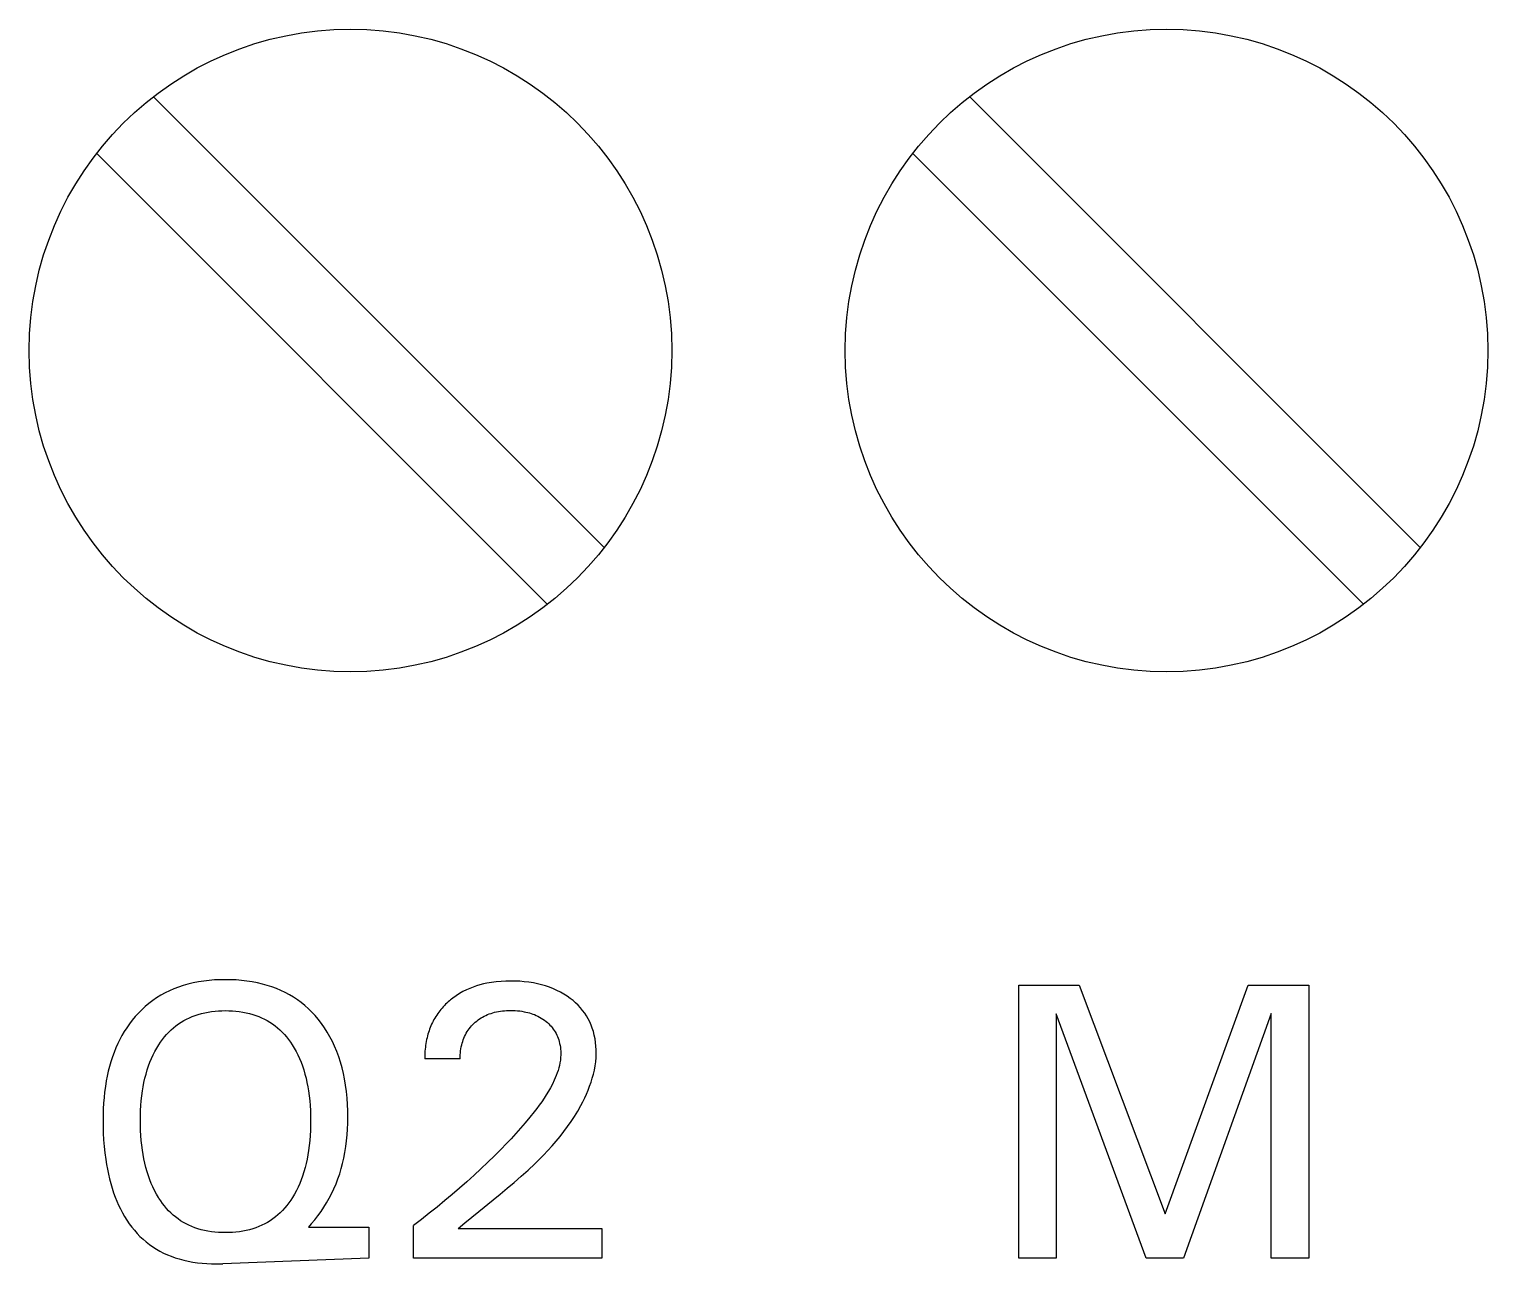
# Model space of a CAD drawing. Extents: x 0 to 420, y 0 to 297.
# Drawn here: x 160.39 to 169.47, y 166.14 to 173.82 of the extents above; entities that cross this region are included whole.
import ezdxf

# ---------------------------------------------------------------- set-up
doc = ezdxf.new("R2010")
doc.units = 0
doc.header["$LTSCALE"] = 23.1
doc.layers.add('10000_FRONT', color=7, linetype='CONTINUOUS')

msp = doc.modelspace()

# ---------------------------------------------------------------- linework, layer by layer
at = {"layer": '10000_FRONT', "color": 7, "linetype": 'CONTINUOUS'}
for p, q in [((163.9666, 170.5972), (161.1623, 173.4015)), ((169.0466, 170.5972), (166.2423, 173.4015)), ((160.8086, 173.0481), (163.6129, 170.2438)), ((165.8886, 173.0481), (168.6929, 170.2438)), ((161.4408, 167.8927), (161.4076, 167.8862)), ((161.4741, 167.8978), (161.4408, 167.8927)), ((161.5077, 167.9017), (161.4741, 167.8978)), ((161.5414, 167.9044), (161.5077, 167.9017)), ((161.5752, 167.9059), (161.5414, 167.9044)), ((161.609, 167.9064), (161.5752, 167.9059)), ((161.6425, 167.9059), (161.609, 167.9064)), ((161.6759, 167.9044), (161.6425, 167.9059)), ((161.7093, 167.9018), (161.6759, 167.9044)), ((161.7424, 167.8981), (161.7093, 167.9018)), ((161.7755, 167.8931), (161.7424, 167.8981)), ((161.8082, 167.8868), (161.7755, 167.8931)), ((163.2662, 167.8894), (163.2372, 167.8843)), ((163.2954, 167.8933), (163.2662, 167.8894)), ((163.3248, 167.8959), (163.2954, 167.8933)), ((163.3542, 167.8974), (163.3248, 167.8959)), ((163.3837, 167.898), (163.3542, 167.8974)), ((163.4125, 167.8976), (163.3837, 167.898)), ((163.4412, 167.8962), (163.4125, 167.8976)), ((163.4699, 167.8939), (163.4412, 167.8962)), ((163.4984, 167.8905), (163.4699, 167.8939)), ((163.5268, 167.8859), (163.4984, 167.8905)), ((161.207, 167.8098), (161.1812, 167.794)), ((161.2335, 167.8243), (161.207, 167.8098)), ((161.2607, 167.8376), (161.2335, 167.8243)), ((161.2886, 167.8496), (161.2607, 167.8376)), ((161.3169, 167.8604), (161.2886, 167.8496)), ((161.3457, 167.87), (161.3169, 167.8604)), ((161.3748, 167.8783), (161.3457, 167.87)), ((161.4076, 167.8862), (161.3748, 167.8783)), ((161.8408, 167.8791), (161.8082, 167.8868)), ((161.8696, 167.871), (161.8408, 167.8791)), ((161.8982, 167.8617), (161.8696, 167.871)), ((161.9263, 167.8513), (161.8982, 167.8617)), ((161.9539, 167.8396), (161.9263, 167.8513)), ((161.981, 167.8267), (161.9539, 167.8396)), ((162.0074, 167.8126), (161.981, 167.8267)), ((162.0331, 167.7972), (162.0074, 167.8126)), ((163.0446, 167.8058), (163.024, 167.791)), ((163.066, 167.8195), (163.0446, 167.8058)), ((163.088, 167.832), (163.066, 167.8195)), ((163.1106, 167.8434), (163.088, 167.832)), ((163.131, 167.8523), (163.1106, 167.8434)), ((163.1516, 167.8604), (163.131, 167.8523)), ((163.1726, 167.8676), (163.1516, 167.8604)), ((163.1939, 167.874), (163.1726, 167.8676)), ((163.2155, 167.8796), (163.1939, 167.874)), ((163.2372, 167.8843), (163.2155, 167.8796)), ((163.5522, 167.8808), (163.5268, 167.8859)), ((163.5774, 167.8747), (163.5522, 167.8808)), ((163.6023, 167.8675), (163.5774, 167.8747)), ((163.6268, 167.8592), (163.6023, 167.8675)), ((163.6509, 167.8498), (163.6268, 167.8592)), ((163.6731, 167.8398), (163.6509, 167.8498)), ((163.6947, 167.8288), (163.6731, 167.8398)), ((163.7158, 167.8168), (163.6947, 167.8288)), ((163.7362, 167.8037), (163.7158, 167.8168)), ((163.756, 167.7895), (163.7362, 167.8037)), ((166.5476, 166.1727), (166.5476, 167.8727)), ((166.5476, 167.8727), (166.9247, 167.8727)), ((166.9247, 167.8727), (167.4584, 166.4498)), ((167.4584, 166.4498), (167.9753, 167.8727)), ((167.9753, 167.8727), (168.3524, 167.8727)), ((168.3524, 167.8727), (168.3524, 166.1727)), ((161.0882, 167.7197), (161.0673, 167.6985)), ((161.1101, 167.7399), (161.0882, 167.7197)), ((161.133, 167.7591), (161.1101, 167.7399)), ((161.1567, 167.7771), (161.133, 167.7591)), ((161.1812, 167.794), (161.1567, 167.7771)), ((161.5019, 167.7049), (161.5232, 167.7082)), ((161.5232, 167.7082), (161.5445, 167.7106)), ((161.5445, 167.7106), (161.566, 167.7123)), ((161.566, 167.7123), (161.5875, 167.7133)), ((161.5875, 167.7133), (161.609, 167.7136)), ((161.609, 167.7136), (161.6307, 167.7133)), ((161.6307, 167.7133), (161.6523, 167.7123)), ((161.6523, 167.7123), (161.6738, 167.7106)), ((161.6738, 167.7106), (161.6953, 167.7082)), ((161.6953, 167.7082), (161.7166, 167.705)), ((162.0576, 167.7808), (162.0331, 167.7972)), ((162.0812, 167.7633), (162.0576, 167.7808)), ((162.104, 167.7447), (162.0812, 167.7633)), ((162.1259, 167.7251), (162.104, 167.7447)), ((162.1469, 167.7045), (162.1259, 167.7251)), ((162.9436, 167.7126), (162.937, 167.704)), ((162.9505, 167.721), (162.9436, 167.7126)), ((162.9576, 167.7293), (162.9505, 167.721)), ((162.9649, 167.7374), (162.9576, 167.7293)), ((162.9724, 167.7453), (162.9649, 167.7374)), ((162.9801, 167.753), (162.9724, 167.7453)), ((162.9879, 167.7606), (162.9801, 167.753)), ((162.996, 167.7679), (162.9879, 167.7606)), ((163.0042, 167.7751), (162.996, 167.7679)), ((163.0107, 167.7805), (163.0042, 167.7751)), ((163.0173, 167.7858), (163.0107, 167.7805)), ((163.024, 167.791), (163.0173, 167.7858)), ((163.2959, 167.7059), (163.3083, 167.7084)), ((163.3083, 167.7084), (163.3207, 167.7104)), ((163.3207, 167.7104), (163.3333, 167.712)), ((163.3333, 167.712), (163.3458, 167.7133)), ((163.3458, 167.7133), (163.3585, 167.7141)), ((163.3585, 167.7141), (163.3711, 167.7146)), ((163.3711, 167.7146), (163.3837, 167.7148)), ((163.3837, 167.7148), (163.3981, 167.7147)), ((163.3981, 167.7147), (163.4125, 167.7141)), ((163.4125, 167.7141), (163.4268, 167.7131)), ((163.4268, 167.7131), (163.4411, 167.7116)), ((163.4411, 167.7116), (163.4553, 167.7097)), ((163.4553, 167.7097), (163.4694, 167.7072)), ((163.7729, 167.7762), (163.756, 167.7895)), ((163.7891, 167.7621), (163.7729, 167.7762)), ((163.8045, 167.7472), (163.7891, 167.7621)), ((163.8192, 167.7316), (163.8045, 167.7472)), ((163.833, 167.7152), (163.8192, 167.7316)), ((163.8457, 167.698), (163.833, 167.7152)), ((161.0112, 167.6308), (160.995, 167.6075)), ((161.0283, 167.6534), (161.0112, 167.6308)), ((161.0473, 167.6764), (161.0283, 167.6534)), ((161.0673, 167.6985), (161.0473, 167.6764)), ((161.2857, 167.6069), (161.3011, 167.6194)), ((161.3011, 167.6194), (161.3169, 167.6309)), ((161.3169, 167.6309), (161.3331, 167.6416)), ((161.3331, 167.6416), (161.3499, 167.6516)), ((161.3499, 167.6516), (161.367, 167.6609)), ((161.367, 167.6609), (161.3846, 167.6693)), ((161.3846, 167.6693), (161.4026, 167.677)), ((161.4026, 167.677), (161.4208, 167.6839)), ((161.4208, 167.6839), (161.4393, 167.6901)), ((161.4393, 167.6901), (161.46, 167.6959)), ((161.46, 167.6959), (161.4808, 167.7009)), ((161.4808, 167.7009), (161.5019, 167.7049)), ((161.7166, 167.705), (161.7377, 167.7009)), ((161.7377, 167.7009), (161.7587, 167.6959)), ((161.7587, 167.6959), (161.7795, 167.6901)), ((161.7795, 167.6901), (161.798, 167.6839)), ((161.798, 167.6839), (161.8163, 167.677)), ((161.8163, 167.677), (161.8343, 167.6693)), ((161.8343, 167.6693), (161.8519, 167.6609)), ((161.8519, 167.6609), (161.8692, 167.6516)), ((161.8692, 167.6516), (161.8859, 167.6417)), ((161.8859, 167.6417), (161.9023, 167.6309)), ((161.9023, 167.6309), (161.918, 167.6194)), ((161.918, 167.6194), (161.9335, 167.6069)), ((162.167, 167.683), (162.1469, 167.7045)), ((162.1862, 167.6606), (162.167, 167.683)), ((162.2065, 167.6346), (162.1862, 167.6606)), ((162.2256, 167.6076), (162.2065, 167.6346)), ((162.8883, 167.6189), (162.8842, 167.6088)), ((162.8927, 167.6289), (162.8883, 167.6189)), ((162.8974, 167.6388), (162.8927, 167.6289)), ((162.9023, 167.6486), (162.8974, 167.6388)), ((162.9074, 167.6583), (162.9023, 167.6486)), ((162.9129, 167.6677), (162.9074, 167.6583)), ((162.9185, 167.6771), (162.9129, 167.6677)), ((162.9245, 167.6862), (162.9185, 167.6771)), ((162.9306, 167.6952), (162.9245, 167.6862)), ((162.937, 167.704), (162.9306, 167.6952)), ((163.1339, 167.61), (163.1412, 167.6183)), ((163.1412, 167.6183), (163.1487, 167.6264)), ((163.1487, 167.6264), (163.1566, 167.6341)), ((163.1566, 167.6341), (163.1649, 167.6416)), ((163.1649, 167.6416), (163.1735, 167.6487)), ((163.1735, 167.6487), (163.1823, 167.6555)), ((163.1823, 167.6555), (163.1914, 167.6619)), ((163.1914, 167.6619), (163.2008, 167.668)), ((163.2008, 167.668), (163.2104, 167.6737)), ((163.2104, 167.6737), (163.2202, 167.679)), ((163.2202, 167.679), (163.2305, 167.684)), ((163.2305, 167.684), (163.241, 167.6887)), ((163.241, 167.6887), (163.2517, 167.6929)), ((163.2517, 167.6929), (163.2626, 167.6967)), ((163.2626, 167.6967), (163.2736, 167.7002)), ((163.2736, 167.7002), (163.2847, 167.7032)), ((163.2847, 167.7032), (163.2959, 167.7059)), ((163.4694, 167.7072), (163.4803, 167.705)), ((163.4803, 167.705), (163.491, 167.7024)), ((163.491, 167.7024), (163.5017, 167.6995)), ((163.5017, 167.6995), (163.5123, 167.6962)), ((163.5123, 167.6962), (163.5228, 167.6926)), ((163.5228, 167.6926), (163.5331, 167.6887)), ((163.5331, 167.6887), (163.5433, 167.6843)), ((163.5433, 167.6843), (163.5543, 167.6791)), ((163.5543, 167.6791), (163.5651, 167.6734)), ((163.5651, 167.6734), (163.5756, 167.6673)), ((163.5756, 167.6673), (163.5858, 167.6607)), ((163.5858, 167.6607), (163.5958, 167.6536)), ((163.5958, 167.6536), (163.6054, 167.6462)), ((163.6054, 167.6462), (163.6137, 167.6392)), ((163.6137, 167.6392), (163.6217, 167.6318)), ((163.6217, 167.6318), (163.6294, 167.6242)), ((163.6294, 167.6242), (163.6367, 167.6162)), ((163.8573, 167.6803), (163.8457, 167.698)), ((163.8678, 167.6621), (163.8573, 167.6803)), ((163.8772, 167.6432), (163.8678, 167.6621)), ((163.8857, 167.6238), (163.8772, 167.6432)), ((163.8931, 167.604), (163.8857, 167.6238)), ((166.7801, 167.6944), (166.7801, 166.1727)), ((167.3404, 166.1727), (166.7801, 167.6944)), ((168.1199, 167.6968), (167.5741, 166.1727)), ((168.1199, 166.1727), (168.1199, 167.6968)), ((160.952, 167.5341), (160.9395, 167.5086)), ((160.9654, 167.5591), (160.952, 167.5341)), ((160.9797, 167.5835), (160.9654, 167.5591)), ((160.995, 167.6075), (160.9797, 167.5835)), ((161.2057, 167.5181), (161.2175, 167.5343)), ((161.2175, 167.5343), (161.2299, 167.5499)), ((161.2299, 167.5499), (161.2429, 167.5651)), ((161.2429, 167.5651), (161.2565, 167.5796)), ((161.2565, 167.5796), (161.2708, 167.5936)), ((161.2708, 167.5936), (161.2857, 167.6069)), ((161.9335, 167.6069), (161.9484, 167.5936)), ((161.9484, 167.5936), (161.9627, 167.5797)), ((161.9627, 167.5797), (161.9763, 167.5651)), ((161.9763, 167.5651), (161.9894, 167.55)), ((161.9894, 167.55), (162.0018, 167.5343)), ((162.0018, 167.5343), (162.0135, 167.5181)), ((162.2434, 167.5798), (162.2256, 167.6076)), ((162.2599, 167.5512), (162.2434, 167.5798)), ((162.2752, 167.522), (162.2599, 167.5512)), ((162.8615, 167.5331), (162.8592, 167.5212)), ((162.8642, 167.5449), (162.8615, 167.5331)), ((162.8671, 167.5566), (162.8642, 167.5449)), ((162.8701, 167.5672), (162.8671, 167.5566)), ((162.8732, 167.5777), (162.8701, 167.5672)), ((162.8766, 167.5882), (162.8732, 167.5777)), ((162.8803, 167.5985), (162.8766, 167.5882)), ((162.8842, 167.6088), (162.8803, 167.5985)), ((163.0862, 167.5221), (163.0898, 167.5328)), ((163.0898, 167.5328), (163.0939, 167.5433)), ((163.0939, 167.5433), (163.0984, 167.5537)), ((163.0984, 167.5537), (163.1034, 167.5638)), ((163.1034, 167.5638), (163.1088, 167.5737)), ((163.1088, 167.5737), (163.1145, 167.5832)), ((163.1145, 167.5832), (163.1206, 167.5924)), ((163.1206, 167.5924), (163.1271, 167.6013)), ((163.1271, 167.6013), (163.1339, 167.61)), ((163.6367, 167.6162), (163.6436, 167.6079)), ((163.6436, 167.6079), (163.6502, 167.5993)), ((163.6502, 167.5993), (163.6563, 167.5903)), ((163.6563, 167.5903), (163.662, 167.5811)), ((163.662, 167.5811), (163.6672, 167.5716)), ((163.6672, 167.5716), (163.672, 167.5618)), ((163.672, 167.5618), (163.6763, 167.5518)), ((163.6763, 167.5518), (163.6802, 167.5417)), ((163.6802, 167.5417), (163.6837, 167.5313)), ((163.6837, 167.5313), (163.6868, 167.5209)), ((163.8995, 167.5839), (163.8931, 167.604)), ((163.9054, 167.5616), (163.8995, 167.5839)), ((163.9101, 167.539), (163.9054, 167.5616)), ((163.9136, 167.5163), (163.9101, 167.539)), ((160.9164, 167.4541), (160.9058, 167.4251)), ((160.9279, 167.4827), (160.9164, 167.4541)), ((160.9395, 167.5086), (160.9279, 167.4827)), ((161.1488, 167.4158), (161.1589, 167.4379)), ((161.1589, 167.4379), (161.1699, 167.4596)), ((161.1699, 167.4596), (161.1818, 167.4808)), ((161.1818, 167.4808), (161.1946, 167.5016)), ((161.1946, 167.5016), (161.2057, 167.5181)), ((162.0135, 167.5181), (162.0247, 167.5016)), ((162.0247, 167.5016), (162.0375, 167.4808)), ((162.0375, 167.4808), (162.0494, 167.4596)), ((162.0494, 167.4596), (162.0604, 167.4379)), ((162.0604, 167.4379), (162.0705, 167.4158)), ((162.2892, 167.4921), (162.2752, 167.522)), ((162.3029, 167.4593), (162.2892, 167.4921)), ((162.3152, 167.4259), (162.3029, 167.4593)), ((162.8502, 167.4375), (162.85, 167.4255)), ((162.8507, 167.4495), (162.8502, 167.4375)), ((162.8514, 167.4614), (162.8507, 167.4495)), ((162.8524, 167.4734), (162.8514, 167.4614)), ((162.8537, 167.4854), (162.8524, 167.4734)), ((162.8553, 167.4974), (162.8537, 167.4854)), ((162.8571, 167.5093), (162.8553, 167.4974)), ((162.8592, 167.5212), (162.8571, 167.5093)), ((163.0706, 167.426), (163.0711, 167.4384)), ((163.0711, 167.4384), (163.072, 167.4509)), ((163.072, 167.4509), (163.0733, 167.4633)), ((163.0733, 167.4633), (163.0751, 167.4757)), ((163.0751, 167.4757), (163.0774, 167.488)), ((163.0774, 167.488), (163.0801, 167.5002)), ((163.0801, 167.5002), (163.0829, 167.5112)), ((163.0829, 167.5112), (163.0862, 167.5221)), ((163.6868, 167.5209), (163.6898, 167.5092)), ((163.6898, 167.5092), (163.6922, 167.4974)), ((163.6922, 167.4974), (163.6942, 167.4856)), ((163.6942, 167.4856), (163.6956, 167.4736)), ((163.6956, 167.4736), (163.6966, 167.4617)), ((163.697, 167.4377), (163.6961, 167.4215)), ((163.6966, 167.4617), (163.697, 167.4497)), ((163.697, 167.4497), (163.697, 167.4377)), ((163.916, 167.4933), (163.9136, 167.5163)), ((163.9173, 167.4704), (163.916, 167.4933)), ((163.9164, 167.4213), (163.9175, 167.4474)), ((163.9175, 167.4474), (163.9173, 167.4704)), ((160.8878, 167.3662), (160.8802, 167.3363)), ((160.8963, 167.3958), (160.8878, 167.3662)), ((160.9058, 167.4251), (160.8963, 167.3958)), ((161.1149, 167.3191), (161.1225, 167.3449)), ((161.1225, 167.3449), (161.131, 167.3705)), ((161.131, 167.3705), (161.1395, 167.3933)), ((161.1395, 167.3933), (161.1488, 167.4158)), ((162.0705, 167.4158), (162.0798, 167.3933)), ((162.0798, 167.3933), (162.0883, 167.3705)), ((162.0883, 167.3705), (162.0968, 167.3449)), ((162.0968, 167.3449), (162.1044, 167.3191)), ((162.3261, 167.3921), (162.3152, 167.4259)), ((162.3356, 167.3579), (162.3261, 167.3921)), ((162.344, 167.3233), (162.3356, 167.3579)), ((162.85, 167.4255), (162.85, 167.4136)), ((163.0705, 167.4136), (162.85, 167.4136)), ((163.0705, 167.4136), (163.0706, 167.426)), ((163.6844, 167.3572), (163.6797, 167.3415)), ((163.6885, 167.3731), (163.6844, 167.3572)), ((163.6918, 167.3891), (163.6885, 167.3731)), ((163.6944, 167.4053), (163.6918, 167.3891)), ((163.6961, 167.4215), (163.6944, 167.4053)), ((163.9058, 167.3439), (163.9105, 167.3696)), ((163.9105, 167.3696), (163.9141, 167.3954)), ((163.9141, 167.3954), (163.9164, 167.4213)), ((160.8677, 167.2759), (160.8621, 167.2415)), ((160.8735, 167.3062), (160.8677, 167.2759)), ((160.8802, 167.3363), (160.8735, 167.3062)), ((161.0972, 167.2401), (161.1023, 167.2666)), ((161.1023, 167.2666), (161.1082, 167.2929)), ((161.1082, 167.2929), (161.1149, 167.3191)), ((162.1044, 167.3191), (162.1111, 167.2929)), ((162.1111, 167.2929), (162.117, 167.2666)), ((162.117, 167.2666), (162.1221, 167.2401)), ((162.3511, 167.2885), (162.344, 167.3233)), ((162.3577, 167.249), (162.3511, 167.2885)), ((163.6446, 167.2567), (163.6326, 167.2339)), ((163.6558, 167.28), (163.6446, 167.2567)), ((163.6624, 167.2951), (163.6558, 167.28)), ((163.6687, 167.3104), (163.6624, 167.2951)), ((163.6745, 167.3258), (163.6687, 167.3104)), ((163.6797, 167.3415), (163.6745, 167.3258)), ((163.8766, 167.2431), (163.8854, 167.268)), ((163.8854, 167.268), (163.8932, 167.2931)), ((163.8932, 167.2931), (163.9, 167.3184)), ((163.9, 167.3184), (163.9058, 167.3439)), ((160.8539, 167.1722), (160.8512, 167.1375)), ((160.8575, 167.2069), (160.8539, 167.1722)), ((160.8621, 167.2415), (160.8575, 167.2069)), ((161.0855, 167.1527), (161.0888, 167.1832)), ((161.0888, 167.1832), (161.0928, 167.2135)), ((161.0928, 167.2135), (161.0972, 167.2401)), ((162.1221, 167.2401), (162.1264, 167.2135)), ((162.1264, 167.2135), (162.1305, 167.1832)), ((162.1305, 167.1832), (162.1338, 167.1527)), ((162.363, 167.2094), (162.3577, 167.249)), ((162.367, 167.1696), (162.363, 167.2094)), ((162.3697, 167.1298), (162.367, 167.1696)), ((163.5925, 167.168), (163.578, 167.1468)), ((163.6065, 167.1896), (163.5925, 167.168)), ((163.6198, 167.2115), (163.6065, 167.1896)), ((163.6326, 167.2339), (163.6198, 167.2115)), ((163.8341, 167.1463), (163.8458, 167.17)), ((163.8458, 167.17), (163.8568, 167.1941)), ((163.8568, 167.1941), (163.8671, 167.2184)), ((163.8671, 167.2184), (163.8766, 167.2431)), ((160.8492, 167.1027), (160.8481, 167.0678)), ((160.8512, 167.1375), (160.8492, 167.1027)), ((161.0805, 167.0611), (161.0814, 167.0917)), ((161.0814, 167.0917), (161.0831, 167.1222)), ((161.0831, 167.1222), (161.0855, 167.1527)), ((162.1338, 167.1527), (162.1362, 167.1222)), ((162.1362, 167.1222), (162.1378, 167.0917)), ((162.1378, 167.0917), (162.1388, 167.0611)), ((162.3713, 167.0898), (162.3697, 167.1298)), ((162.3717, 167.0498), (162.3713, 167.0898)), ((163.5321, 167.0848), (163.5044, 167.0501)), ((163.5477, 167.1052), (163.5321, 167.0848)), ((163.563, 167.1259), (163.5477, 167.1052)), ((163.578, 167.1468), (163.563, 167.1259)), ((163.7827, 167.0557), (163.8028, 167.0889)), ((163.8028, 167.0889), (163.8219, 167.1229)), ((163.8219, 167.1229), (163.8341, 167.1463)), ((160.8481, 167.0678), (160.8476, 167.0329)), ((160.8476, 167.0329), (160.8479, 166.9918)), ((160.8479, 166.9918), (160.8491, 166.9506)), ((161.0801, 167.0305), (161.0805, 167.0611)), ((161.0804, 166.9994), (161.0801, 167.0305)), ((161.0814, 166.9683), (161.0804, 166.9994)), ((162.1389, 166.9993), (162.1379, 166.9681)), ((162.1388, 167.0611), (162.1392, 167.0305)), ((162.1392, 167.0305), (162.1389, 166.9993)), ((162.3697, 166.9766), (162.3712, 167.0132)), ((162.3712, 167.0132), (162.3717, 167.0498)), ((163.4471, 166.9822), (163.4175, 166.949)), ((163.476, 167.0159), (163.4471, 166.9822)), ((163.5044, 167.0501), (163.476, 167.0159)), ((163.7166, 166.9605), (163.7396, 166.9915)), ((163.7396, 166.9915), (163.7616, 167.0233)), ((163.7616, 167.0233), (163.7827, 167.0557)), ((160.8491, 166.9506), (160.8512, 166.9096)), ((160.8512, 166.9096), (160.8544, 166.8686)), ((161.083, 166.9372), (161.0814, 166.9683)), ((161.0854, 166.9062), (161.083, 166.9372)), ((161.0886, 166.8753), (161.0854, 166.9062)), ((162.1339, 166.9059), (162.1307, 166.8748)), ((162.1363, 166.937), (162.1339, 166.9059)), ((162.1379, 166.9681), (162.1363, 166.937)), ((162.3591, 166.8675), (162.3637, 166.9038)), ((162.3637, 166.9038), (162.3672, 166.9402)), ((162.3672, 166.9402), (162.3697, 166.9766)), ((163.3874, 166.9163), (163.3569, 166.8841)), ((163.4175, 166.949), (163.3874, 166.9163)), ((163.6428, 166.8712), (163.6682, 166.9004)), ((163.6682, 166.9004), (163.6928, 166.9301)), ((163.6928, 166.9301), (163.7166, 166.9605)), ((160.8544, 166.8686), (160.8587, 166.8276)), ((160.8587, 166.8276), (160.8641, 166.7869)), ((161.0926, 166.8444), (161.0886, 166.8753)), ((161.0968, 166.8174), (161.0926, 166.8444)), ((161.1018, 166.7904), (161.0968, 166.8174)), ((162.1225, 166.8168), (162.1175, 166.7899)), ((162.1267, 166.8439), (162.1225, 166.8168)), ((162.1307, 166.8748), (162.1267, 166.8439)), ((162.3464, 166.7956), (162.3534, 166.8314)), ((162.3534, 166.8314), (162.3591, 166.8675)), ((163.2845, 166.8107), (163.2426, 166.7697)), ((163.3259, 166.8522), (163.2845, 166.8107)), ((163.3569, 166.8841), (163.3259, 166.8522)), ((163.5629, 166.7869), (163.5902, 166.8145)), ((163.5902, 166.8145), (163.6168, 166.8426)), ((163.6168, 166.8426), (163.6428, 166.8712)), ((160.8641, 166.7869), (160.8688, 166.7566)), ((160.8688, 166.7566), (160.8743, 166.7265)), ((160.8743, 166.7265), (160.8805, 166.6966)), ((161.1076, 166.7636), (161.1018, 166.7904)), ((161.1142, 166.737), (161.1076, 166.7636)), ((161.1216, 166.7107), (161.1142, 166.737)), ((161.1299, 166.6846), (161.1216, 166.7107)), ((162.0977, 166.7101), (162.0894, 166.684)), ((162.1052, 166.7365), (162.0977, 166.7101)), ((162.1117, 166.7631), (162.1052, 166.7365)), ((162.1175, 166.7899), (162.1117, 166.7631)), ((162.3206, 166.6985), (162.3303, 166.7305)), ((162.3303, 166.7305), (162.3389, 166.7629)), ((162.3389, 166.7629), (162.3464, 166.7956)), ((163.2001, 166.7294), (163.1571, 166.6895)), ((163.2426, 166.7697), (163.2001, 166.7294)), ((163.4509, 166.6824), (163.4934, 166.7207)), ((163.4934, 166.7207), (163.5351, 166.7598)), ((163.5351, 166.7598), (163.5629, 166.7869)), ((160.8805, 166.6966), (160.8874, 166.6668)), ((160.8874, 166.6668), (160.8952, 166.6372)), ((160.8952, 166.6372), (160.9039, 166.6079)), ((161.1382, 166.6614), (161.1299, 166.6846)), ((161.1473, 166.6386), (161.1382, 166.6614)), ((161.1572, 166.616), (161.1473, 166.6386)), ((162.072, 166.6382), (162.0621, 166.6158)), ((162.0811, 166.661), (162.072, 166.6382)), ((162.0894, 166.684), (162.0811, 166.661)), ((162.2848, 166.6046), (162.2979, 166.6354)), ((162.2979, 166.6354), (162.3098, 166.6667)), ((162.3098, 166.6667), (162.3206, 166.6985)), ((163.1123, 166.6491), (163.0671, 166.6091)), ((163.1571, 166.6895), (163.1123, 166.6491)), ((163.3638, 166.6078), (163.4076, 166.6448)), ((163.4076, 166.6448), (163.4509, 166.6824)), ((160.9039, 166.6079), (160.9135, 166.5788)), ((160.9135, 166.5788), (160.9227, 166.5534)), ((160.9227, 166.5534), (160.9328, 166.5283)), ((160.9328, 166.5283), (160.9436, 166.5035)), ((161.168, 166.5939), (161.1572, 166.616)), ((161.1796, 166.5722), (161.168, 166.5939)), ((161.1922, 166.551), (161.1796, 166.5722)), ((161.1957, 166.5454), (161.1922, 166.551)), ((161.2065, 166.5292), (161.1957, 166.5454)), ((161.2178, 166.5133), (161.2065, 166.5292)), ((162.016, 166.5339), (162.0043, 166.5172)), ((162.0271, 166.551), (162.016, 166.5339)), ((162.0397, 166.5721), (162.0271, 166.551)), ((162.0513, 166.5937), (162.0397, 166.5721)), ((162.0621, 166.6158), (162.0513, 166.5937)), ((162.2394, 166.5171), (162.2555, 166.5454)), ((162.2555, 166.5454), (162.2705, 166.5743)), ((162.2705, 166.5743), (162.2848, 166.6046)), ((162.9752, 166.5309), (162.9271, 166.4914)), ((163.0214, 166.5698), (162.9752, 166.5309)), ((163.0671, 166.6091), (163.0214, 166.5698)), ((163.187, 166.4643), (163.2754, 166.5354)), ((163.2754, 166.5354), (163.3197, 166.5714)), ((163.3197, 166.5714), (163.3638, 166.6078)), ((160.9436, 166.5035), (160.9553, 166.4792)), ((160.9553, 166.4792), (160.9679, 166.4552)), ((160.9679, 166.4552), (160.9814, 166.4317)), ((161.2298, 166.4979), (161.2178, 166.5133)), ((161.2423, 166.483), (161.2298, 166.4979)), ((161.2555, 166.4686), (161.2423, 166.483)), ((161.2692, 166.4548), (161.2555, 166.4686)), ((161.2835, 166.4416), (161.2692, 166.4548)), ((161.2985, 166.4292), (161.2835, 166.4416)), ((161.9358, 166.4422), (161.9202, 166.4292)), ((161.9508, 166.4559), (161.9358, 166.4422)), ((161.9651, 166.4703), (161.9508, 166.4559)), ((161.9788, 166.4854), (161.9651, 166.4703)), ((161.9919, 166.5011), (161.9788, 166.4854)), ((162.0043, 166.5172), (161.9919, 166.5011)), ((162.1851, 166.4362), (162.2042, 166.4625)), ((162.2042, 166.4625), (162.2223, 166.4894)), ((162.2223, 166.4894), (162.2394, 166.5171)), ((162.8785, 166.4525), (162.8295, 166.4141)), ((162.9271, 166.4914), (162.8785, 166.4525)), ((163.1432, 166.4289), (163.187, 166.4643)), ((160.9814, 166.4317), (160.9958, 166.4088)), ((160.9958, 166.4088), (161.0104, 166.3875)), ((161.0104, 166.3875), (161.0259, 166.3667)), ((161.0259, 166.3667), (161.0423, 166.3467)), ((161.0423, 166.3467), (161.0594, 166.3273)), ((161.3142, 166.4173), (161.2985, 166.4292)), ((161.3305, 166.4062), (161.3142, 166.4173)), ((161.3473, 166.3959), (161.3305, 166.4062)), ((161.3646, 166.3863), (161.3473, 166.3959)), ((161.3823, 166.3775), (161.3646, 166.3863)), ((161.4004, 166.3696), (161.3823, 166.3775)), ((161.4188, 166.3624), (161.4004, 166.3696)), ((161.4374, 166.3561), (161.4188, 166.3624)), ((161.4583, 166.35), (161.4374, 166.3561)), ((161.4794, 166.3449), (161.4583, 166.35)), ((161.7599, 166.35), (161.7388, 166.3449)), ((161.7808, 166.3561), (161.7599, 166.35)), ((161.7995, 166.3624), (161.7808, 166.3561)), ((161.8179, 166.3696), (161.7995, 166.3624)), ((161.8361, 166.3776), (161.8179, 166.3696)), ((161.8538, 166.3863), (161.8361, 166.3776)), ((161.8711, 166.3959), (161.8538, 166.3863)), ((161.888, 166.4062), (161.8711, 166.3959)), ((161.9044, 166.4173), (161.888, 166.4062)), ((161.9202, 166.4292), (161.9044, 166.4173)), ((162.144, 166.3859), (162.1259, 166.3654)), ((162.1259, 166.3654), (162.5018, 166.3654)), ((162.144, 166.3859), (162.165, 166.4106)), ((162.165, 166.4106), (162.1851, 166.4362)), ((162.5018, 166.3654), (162.5018, 166.1727)), ((162.8295, 166.4141), (162.7801, 166.3763)), ((162.7801, 166.1727), (162.7801, 166.3763)), ((163.0572, 166.3582), (163.0999, 166.3936)), ((163.0572, 166.3582), (163.9524, 166.3582)), ((163.0999, 166.3936), (163.1432, 166.4289)), ((163.9524, 166.3582), (163.9524, 166.1727)), ((161.0594, 166.3273), (161.0774, 166.3087)), ((161.0774, 166.3087), (161.0963, 166.2909)), ((161.0963, 166.2909), (161.1158, 166.2741)), ((161.1158, 166.2741), (161.1362, 166.2582)), ((161.1362, 166.2582), (161.1574, 166.2433)), ((161.5007, 166.3407), (161.4794, 166.3449)), ((161.5222, 166.3373), (161.5007, 166.3407)), ((161.5438, 166.3348), (161.5222, 166.3373)), ((161.5655, 166.333), (161.5438, 166.3348)), ((161.5872, 166.332), (161.5655, 166.333)), ((161.609, 166.3317), (161.5872, 166.332)), ((161.6309, 166.332), (161.609, 166.3317)), ((161.6527, 166.3331), (161.6309, 166.332)), ((161.6744, 166.3348), (161.6527, 166.3331)), ((161.696, 166.3373), (161.6744, 166.3348)), ((161.7175, 166.3407), (161.696, 166.3373)), ((161.7388, 166.3449), (161.7175, 166.3407)), ((161.1574, 166.2433), (161.1792, 166.2295)), ((161.1792, 166.2295), (161.2017, 166.2167)), ((161.2017, 166.2167), (161.2247, 166.2049)), ((161.2247, 166.2049), (161.2483, 166.1941)), ((161.2483, 166.1941), (161.2723, 166.1844)), ((161.2723, 166.1844), (161.2967, 166.1756)), ((161.2967, 166.1756), (161.3214, 166.1678)), ((161.3214, 166.1678), (161.3495, 166.1603)), ((162.5018, 166.1727), (161.5924, 166.1383)), ((163.9524, 166.1727), (162.7801, 166.1727)), ((166.7801, 166.1727), (166.5476, 166.1727)), ((167.5741, 166.1727), (167.3404, 166.1727)), ((168.3524, 166.1727), (168.1199, 166.1727)), ((161.3495, 166.1603), (161.3779, 166.154)), ((161.3779, 166.154), (161.4065, 166.1488)), ((161.4065, 166.1488), (161.4352, 166.1447)), ((161.4352, 166.1447), (161.4642, 166.1416)), ((161.4642, 166.1416), (161.4932, 166.1394)), ((161.4932, 166.1394), (161.5222, 166.1382)), ((161.5222, 166.1382), (161.5512, 166.1377)), ((161.5512, 166.1377), (161.5732, 166.1379)), ((161.5732, 166.1379), (161.5924, 166.1383))]:
    msp.add_line(p, q, dxfattribs=at)
for centre in [(162.3876, 171.8227), (167.4676, 171.8227)]:
    msp.add_circle(centre, 2, dxfattribs=at)

doc.saveas('drawing.dxf')
